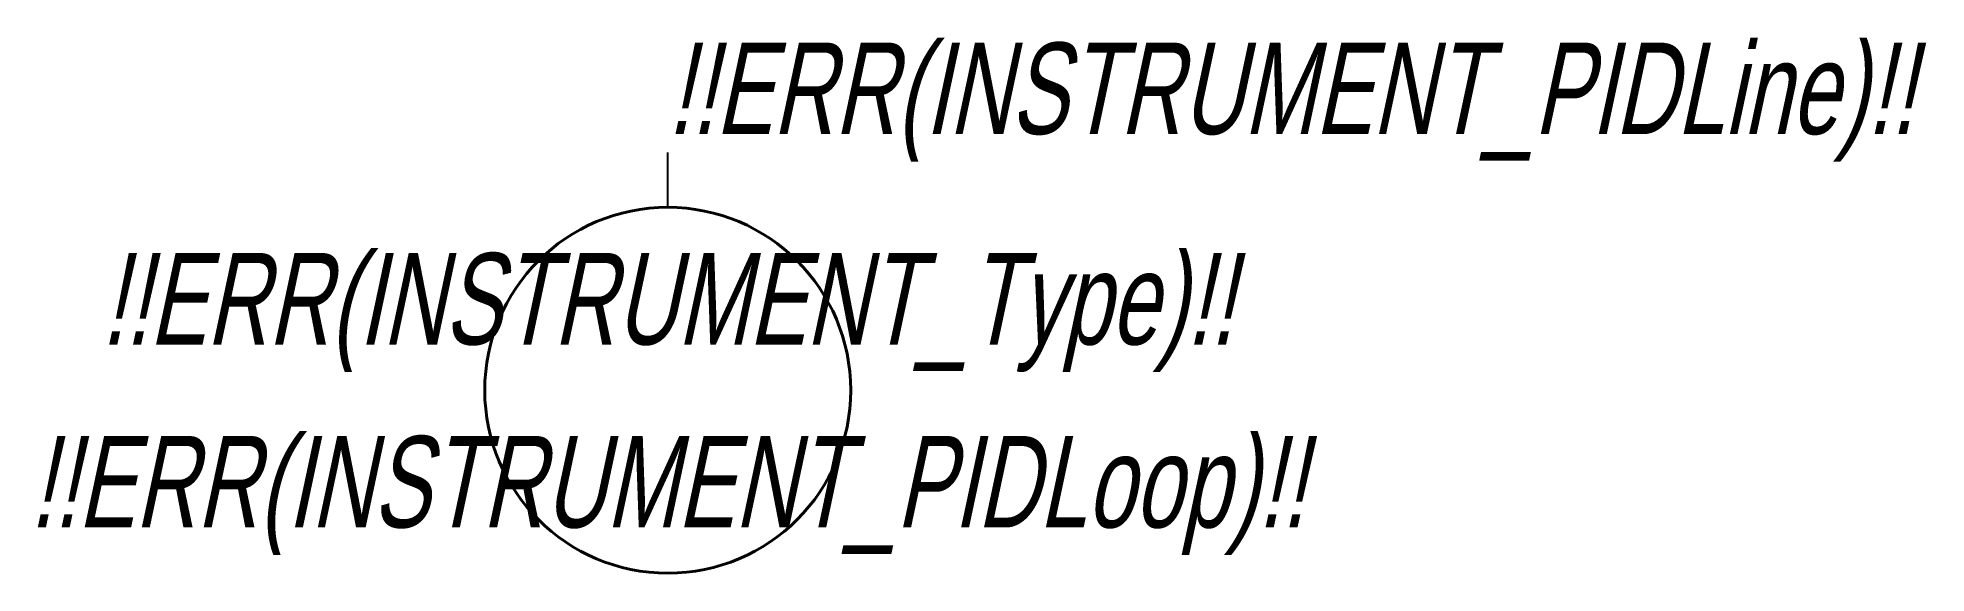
# Model space of a CAD drawing. Extents: x -615.3 to -563.7, y 144.1 to 158.8.
import ezdxf
from ezdxf.enums import TextEntityAlignment as Align

# ---------------------------------------------------------------- set-up
doc = ezdxf.new("R2010")
doc.units = 0
doc.layers.add('EL_DEVICE', color=1, linetype='Continuous', lineweight=40)
doc.layers.add('EL_DEVICE_NAME', color=7, linetype='Continuous')
doc.layers.add('EL_DEVICE_PIN_NAME', color=125, linetype='Continuous')
doc.styles.add('R2_5', font='gewind.shx', dxfattribs={"width": 0.65, "oblique": 12, "height": 2.5})

# ---------------------------------------------------------------- blocks, each defined once
blk = doc.blocks.new('SCH_PID_SOURCE')
at = {"layer": 'EL_DEVICE'}
blk.add_circle((0, 0), 5, dxfattribs=at)

msp = doc.modelspace()

# ---------------------------------------------------------------- linework, layer by layer
at = {"layer": 'EL_DEVICE_PIN_NAME'}
msp.add_line((-598.091, 154.15), (-598.091, 155.65), dxfattribs=at)

# ---------------------------------------------------------------- block references
at = {"lineweight": 0}
msp.add_blockref('SCH_PID_SOURCE', (-598.091, 149.15), dxfattribs=at)

# ---------------------------------------------------------------- texts
at = {"layer": 'EL_DEVICE_NAME', "style": 'R2_5', "oblique": 12, "width": 0.7}
for s, p in [('!!ERR(INSTRUMENT_Type)!!', (-598.091, 151.65)), ('!!ERR(INSTRUMENT_PIDLoop)!!', (-598.091, 146.65))]:
    msp.add_text(s, height=2.5, dxfattribs=at).set_placement(p, align=Align.MIDDLE_CENTER)
at = {"layer": 'EL_DEVICE_PIN_NAME', "style": 'R2_5', "oblique": 12, "width": 0.7}
msp.add_text('!!ERR(INSTRUMENT_PIDLine)!!', height=2.5, dxfattribs=at).set_placement((-598.091, 156.15))

doc.saveas('drawing.dxf')
